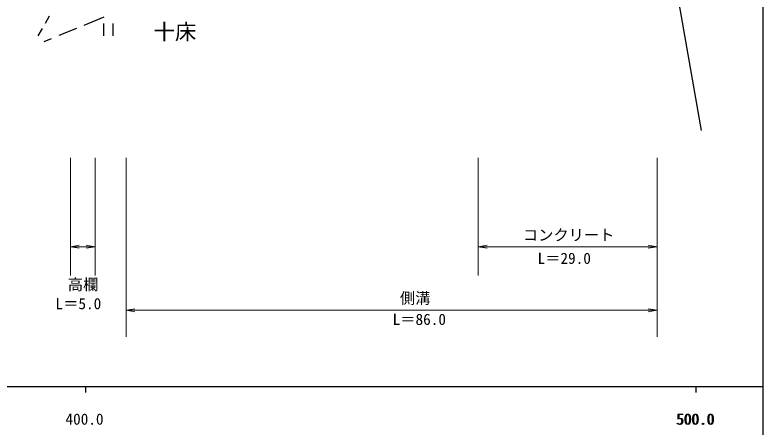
# Model space of a CAD drawing. Units: millimetres, scale not verified. Extents: x 40000 to 680000, y 20000 to 380000.
# Drawn here: x 456450 to 579000, y 198357 to 265933 of the extents above; entities that cross this region are included whole.
import ezdxf
from ezdxf.enums import TextEntityAlignment as Align

# ---------------------------------------------------------------- set-up
doc = ezdxf.new("R2010")
doc.units = ezdxf.units.MM
doc.header["$LTSCALE"] = 1000
for name, color, linetype, lineweight in [('M-BGD', 7, 'Continuous', 25), ('M-BGD-RSTR', 7, 'Continuous', 13), ('M-BMK-SRVR', 3, 'Continuous', 25), ('M-TTL-BAND', 7, 'Continuous', 25)]:
    doc.layers.add(name, color=color, linetype=linetype, lineweight=lineweight)
doc.styles.add('ＭＳ ゴシック', font='')
doc.styles.get('ＭＳ ゴシック').set_extended_font_data('MS Gothic')

# ---------------------------------------------------------------- blocks, each defined once
blk = doc.blocks.new('open_arrow')
at = {"color": 0, "linetype": 'Continuous', "lineweight": -2}
blk.add_lwpolyline([(7.5, 1.25), (0, 0), (7.5, -1.25)], dxfattribs=at)

msp = doc.modelspace()

# ---------------------------------------------------------------- linework, layer by layer
at = {"layer": 'M-BGD'}
for p, q in [((461456, 264609), (462130, 265790)), ((471030, 265554), (467713, 264199)), ((460258, 262511), (460950, 263722)), ((466527, 263715), (463654, 262542)), ((470987, 262510), (470987, 264510)), ((472487, 264510), (472487, 262510)), ((462379, 262021), (461175, 261529))]:
    msp.add_line(p, q, dxfattribs=at)
at = {"layer": 'M-BGD-RSTR'}
for p, q in [((465536, 242480), (465536, 223208)), ((469562, 242480), (469562, 223208)), ((474655, 242480), (474655, 213138)), ((532347, 242480), (532347, 223208)), ((561629, 213138), (561629, 242480)), ((465536, 227922), (469562, 227922)), ((532347, 227922), (561629, 227922)), ((474652, 217499), (561629, 217499))]:
    msp.add_line(p, q, dxfattribs=at)
at = {"layer": 'M-BMK-SRVR'}
msp.add_line((560979, 292310), (568853, 246965), dxfattribs=at)
at = {"layer": 'M-TTL-BAND'}
for p, q in [((579000, 20000), (579000, 370000)), ((40000, 205000), (579000, 205000)), ((468000, 205000), (468000, 204000)), ((568000, 205000), (568000, 204000))]:
    msp.add_line(p, q, dxfattribs=at)

# ---------------------------------------------------------------- block references
at = {"layer": 'M-BGD-RSTR', "xscale": 193, "yscale": 193}
for p in [(465536, 227922), (532347, 227922), (474652, 217499)]:
    msp.add_blockref('open_arrow', p, dxfattribs=at)
at = {"layer": 'M-BGD-RSTR', "xscale": 193, "yscale": 193, "rotation": 180}
for p in [(469562, 227922), (561629, 227922), (561629, 217499)]:
    msp.add_blockref('open_arrow', p, dxfattribs=at)

# ---------------------------------------------------------------- texts
at = {"layer": 'M-BGD-RSTR', "style": 'ＭＳ ゴシック'}
for s, height, p in [('十床', 2566, (479166, 261100)), ('コンクリート', 1833, (539658, 228383)), ('L＝29.0', 1833, (542065, 224560)), ('高欄', 1833, (465109, 220266)), ('側溝', 1833, (519516, 218033)), ('L＝5.0', 1833, (463097, 217131)), ('L＝86.0', 1833, (518324, 214555))]:
    msp.add_text(s, height=height, dxfattribs=at).set_placement(p, align=Align.BOTTOM_LEFT)
at = {"layer": 'M-TTL-BAND', "style": 'ＭＳ ゴシック'}
for s, p in [('400.0', (467844, 198195)), ('500.0', (567844, 198195)), ('500.0', (568000, 198195))]:
    msp.add_text(s, height=1833, dxfattribs=at).set_placement(p, align=Align.BOTTOM_CENTER)

doc.saveas('drawing.dxf')
